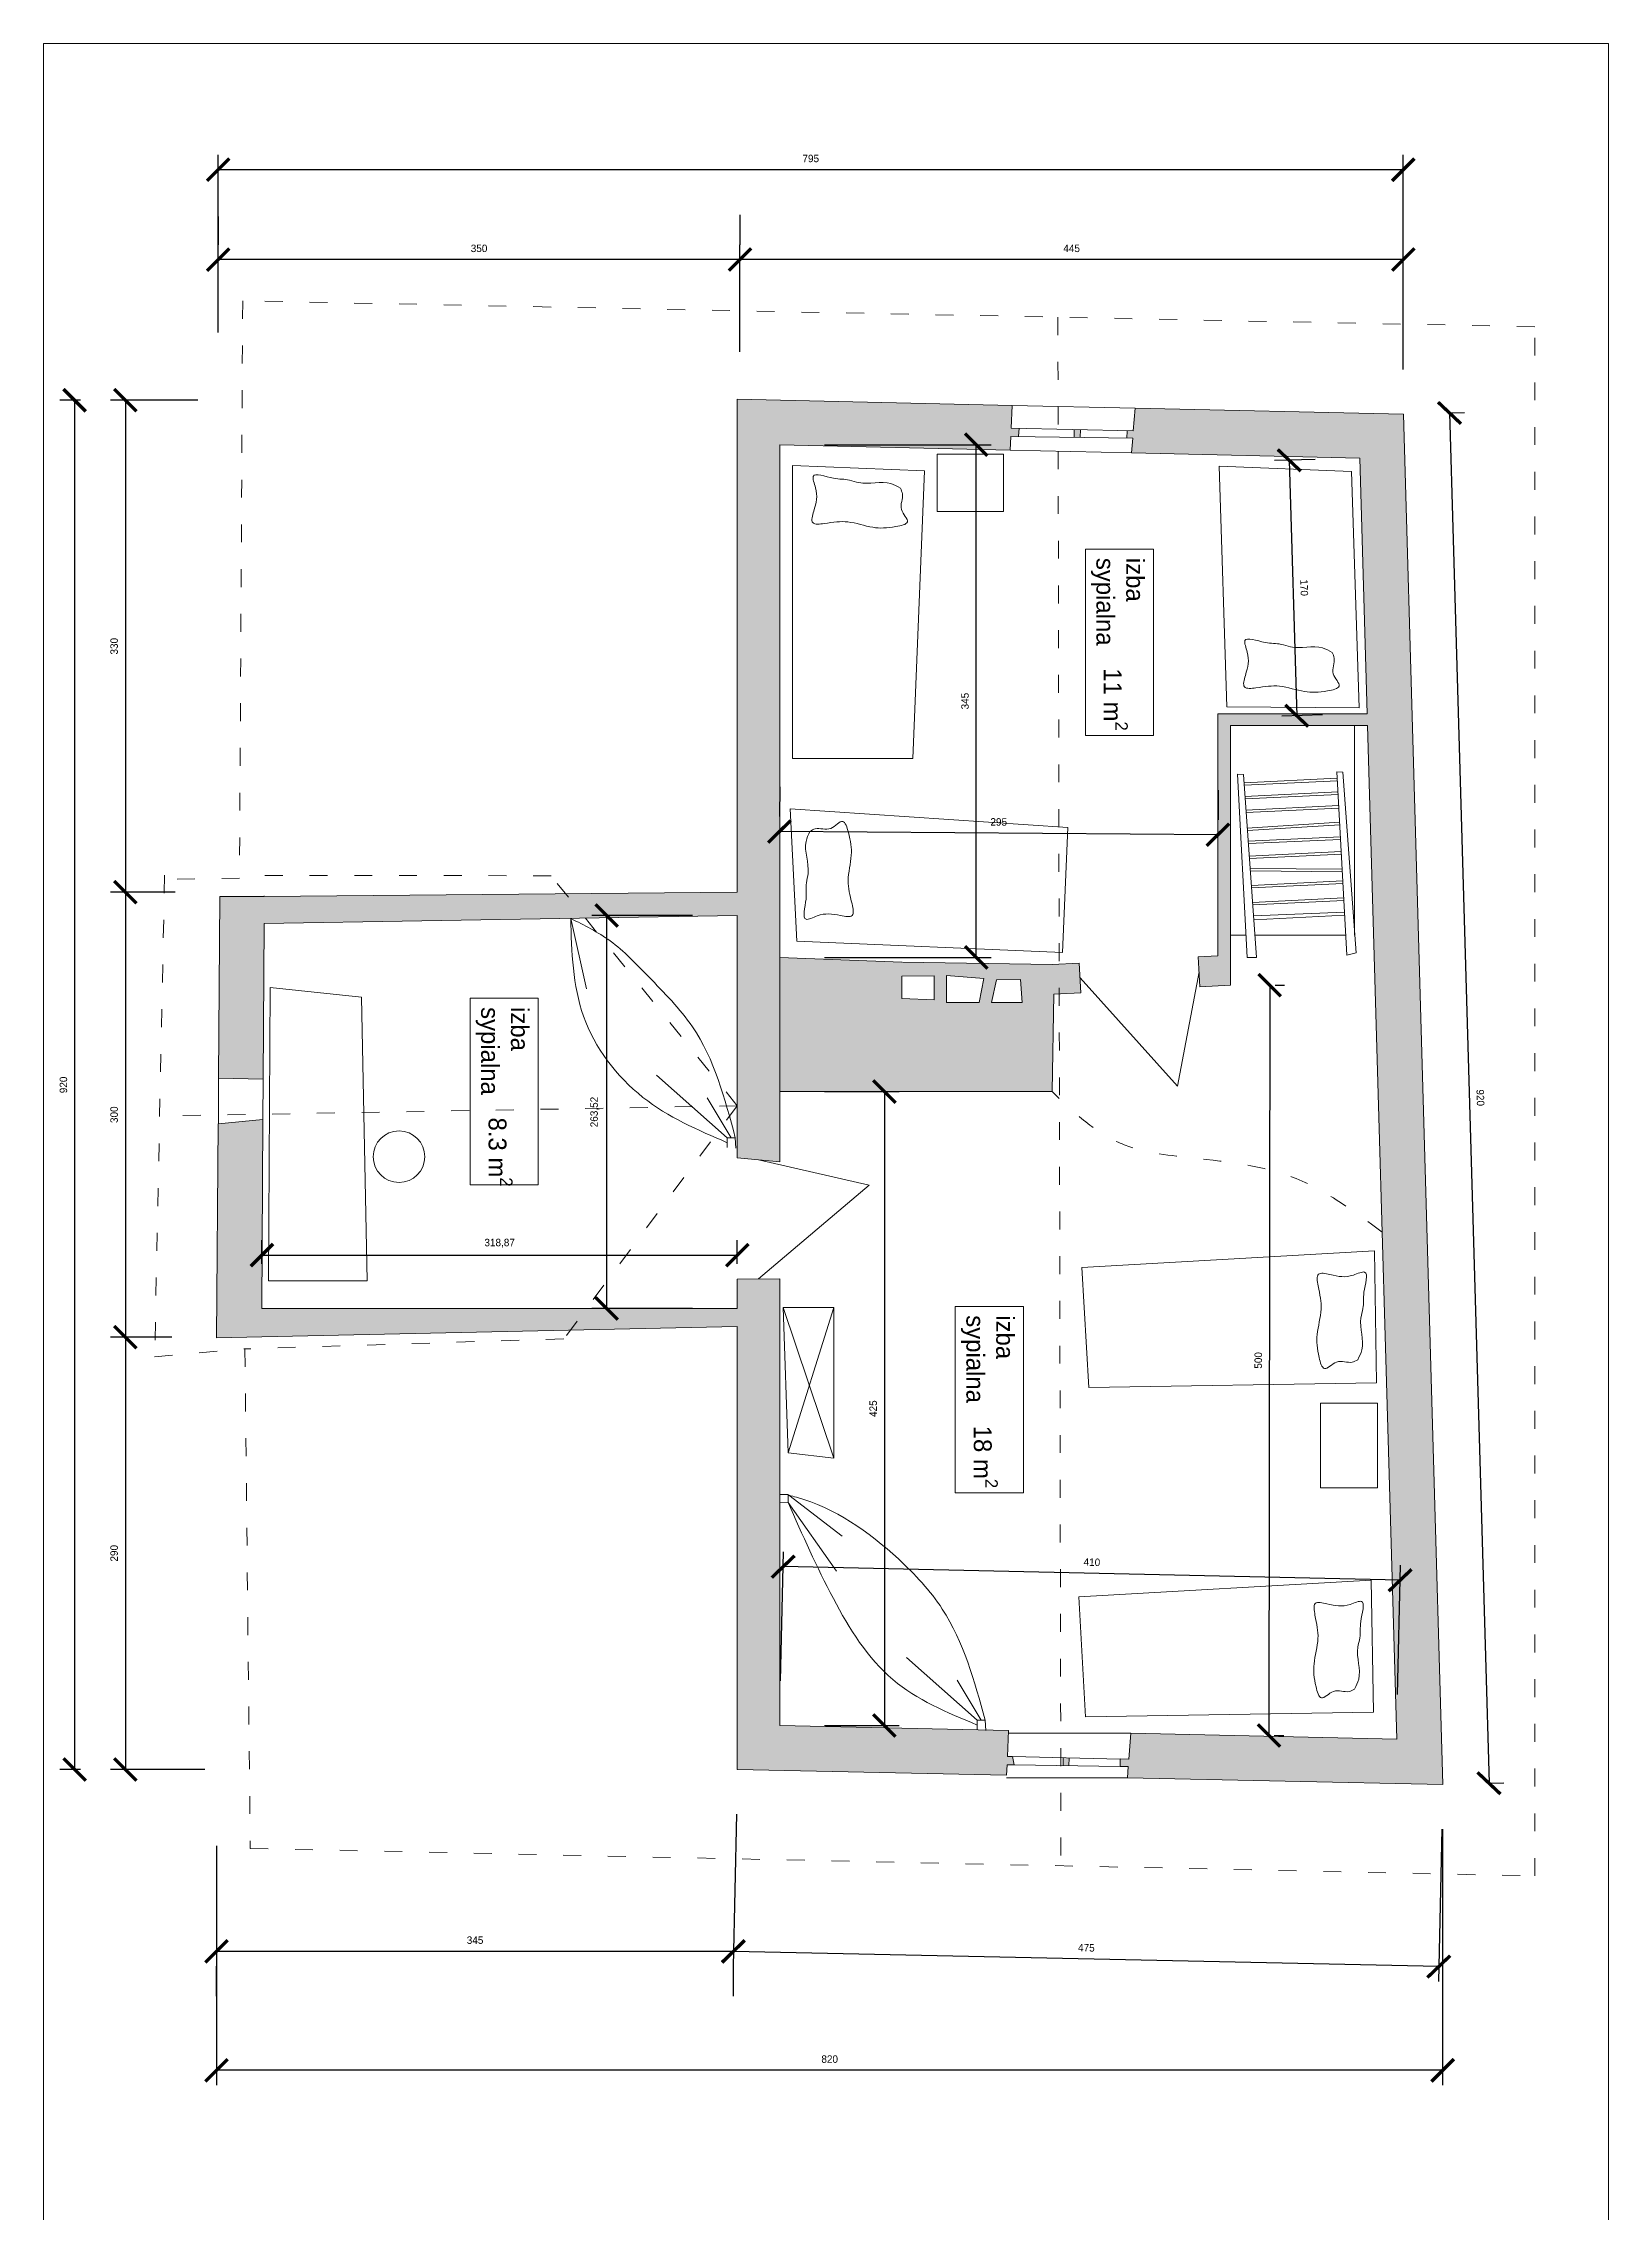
# Model space of a CAD drawing. Header units: centimetres. Extents: x 2280 to 32242, y -4577 to 2534.
# Drawn here: x 21939 to 22989, y -564 to 891 of the extents above; entities that cross this region are included whole.
import ezdxf

# ---------------------------------------------------------------- set-up
doc = ezdxf.new("R2010")
doc.units = ezdxf.units.CM
doc.linetypes.add('ACAD_ISO03W100', pattern=[30, 12, -18])
doc.layers.get('0').update_dxf_attribs({"lineweight": 15})
for name, color, linetype, lineweight in [('dim', 40, 'Continuous', 0), ('drzwi', 82, 'Continuous', 15), ('obiekty', 22, 'Continuous', 5), ('przerywana', 7, 'ACAD_ISO03W100', 0)]:
    doc.layers.add(name, color=color, linetype=linetype, lineweight=lineweight)
doc.styles.get("Standard").update_dxf_attribs({"font": 'cdm.shx'})
doc.dimstyles.new('mojje', dxfattribs={"dimtxt": 5, "dimasz": 15, "dimexe": 10, "dimexo": 30, "dimgap": 5, "dimtad": 1, "dimtxsty": 'Standard', "dimblk": 'ARCHTICK', "dimcen": 0, "dimadec": 0, "dimazin": 0, "dimtfac": 1, "dimtmove": 0, "dimatfit": 3, "dimldrblk": 'NONE', "dimfxl": 1, "dimarcsym": 2})

# ---------------------------------------------------------------- blocks, each defined once
blk = doc.blocks.new('_ArchTick')
at = {"color": 0, "linetype": 'ByBlock', "const_width": 0.15}
blk.add_lwpolyline([(-0.5, -0.5), (0.5, 0.5)], dxfattribs=at)
blk = doc.blocks.new('*D45')
at = {"layer": 'Defpoints', "color": 0, "transparency": 16777216}
for p in [(22056.1, 806.7), (22056.1, 667.5), (22851.1, 642.6)]:
    blk.add_point(p, dxfattribs=at)
at = {"layer": 'dim', "color": 0, "lineweight": -2, "transparency": 16777216}
for p, q in [((22056.1, 697.5), (22056.1, 816.7)), ((22851.1, 672.6), (22851.1, 816.7)), ((22851.1, 806.7), (22056.1, 806.7))]:
    blk.add_line(p, q, dxfattribs=at)
at = {"layer": 'dim', "color": 0, "lineweight": -2, "transparency": 16777216, "xscale": 15, "yscale": 15, "zscale": 15, "rotation": 180}
blk.add_blockref('_ArchTick', (22056.1, 806.7), dxfattribs=at)
at = {"layer": 'dim', "color": 0, "lineweight": -2, "transparency": 16777216, "xscale": 15, "yscale": 15, "zscale": 15}
blk.add_blockref('_ArchTick', (22851.1, 806.7), dxfattribs=at)
at = {"layer": 'dim', "color": 0, "transparency": 16777216, "insert": (22453.6, 814.2), "char_height": 5, "attachment_point": 5}
blk.add_mtext('795', dxfattribs=at)
blk = doc.blocks.new('_None')
blk = doc.blocks.new('*D46')
at = {"layer": 'Defpoints', "color": 0, "transparency": 16777216}
for p in [(22406.1, 746.4), (22406.1, 746.4), (22851.1, 642.6)]:
    blk.add_point(p, dxfattribs=at)
at = {"layer": 'dim', "color": 0, "lineweight": -2, "transparency": 16777216}
for p, q in [((22406.1, 776.4), (22406.1, 756.4)), ((22851.1, 746.4), (22406.1, 746.4)), ((22851.1, 672.6), (22851.1, 756.4))]:
    blk.add_line(p, q, dxfattribs=at)
at = {"layer": 'dim', "color": 0, "lineweight": -2, "transparency": 16777216, "xscale": 15, "yscale": 15, "zscale": 15, "rotation": 180}
blk.add_blockref('_ArchTick', (22406.1, 746.4), dxfattribs=at)
at = {"layer": 'dim', "color": 0, "lineweight": -2, "transparency": 16777216, "xscale": 15, "yscale": 15, "zscale": 15}
blk.add_blockref('_ArchTick', (22851.1, 746.4), dxfattribs=at)
at = {"layer": 'dim', "color": 0, "transparency": 16777216, "insert": (22628.6, 753.9), "char_height": 5, "attachment_point": 5}
blk.add_mtext('445', dxfattribs=at)
blk = doc.blocks.new('*D43')
at = {"layer": 'Defpoints', "color": 0, "transparency": 16777216}
for p in [(22056.1, 746.4), (22056.1, 745.4), (22406.1, 654.6)]:
    blk.add_point(p, dxfattribs=at)
at = {"layer": 'dim', "color": 0, "lineweight": -2, "transparency": 16777216}
for p, q in [((22056.1, 775.4), (22056.1, 756.4)), ((22406.1, 746.4), (22056.1, 746.4)), ((22406.1, 684.6), (22406.1, 756.4))]:
    blk.add_line(p, q, dxfattribs=at)
at = {"layer": 'dim', "color": 0, "lineweight": -2, "transparency": 16777216, "xscale": 15, "yscale": 15, "zscale": 15, "rotation": 180}
blk.add_blockref('_ArchTick', (22056.1, 746.4), dxfattribs=at)
at = {"layer": 'dim', "color": 0, "lineweight": -2, "transparency": 16777216, "xscale": 15, "yscale": 15, "zscale": 15}
blk.add_blockref('_ArchTick', (22406.1, 746.4), dxfattribs=at)
at = {"layer": 'dim', "color": 0, "transparency": 16777216, "insert": (22231.1, 753.9), "char_height": 5, "attachment_point": 5}
blk.add_mtext('350', dxfattribs=at)
blk = doc.blocks.new('*D47')
at = {"layer": 'Defpoints', "color": 0, "transparency": 16777216}
for p in [(22055, -287.7), (22877.5, -276.7), (22055, -468.4)]:
    blk.add_point(p, dxfattribs=at)
at = {"layer": 'dim', "color": 0, "lineweight": -2, "transparency": 16777216}
for p, q in [((22055, -317.7), (22055, -478.4)), ((22877.5, -306.7), (22877.5, -478.4)), ((22877.5, -468.4), (22055, -468.4))]:
    blk.add_line(p, q, dxfattribs=at)
at = {"layer": 'dim', "color": 0, "lineweight": -2, "transparency": 16777216, "xscale": 15, "yscale": 15, "zscale": 15, "rotation": 180}
blk.add_blockref('_ArchTick', (22055, -468.4), dxfattribs=at)
at = {"layer": 'dim', "color": 0, "lineweight": -2, "transparency": 16777216, "xscale": 15, "yscale": 15, "zscale": 15}
blk.add_blockref('_ArchTick', (22877.5, -468.4), dxfattribs=at)
at = {"layer": 'dim', "color": 0, "transparency": 16777216, "insert": (22466.3, -460.9), "char_height": 5, "attachment_point": 5}
blk.add_mtext('820', dxfattribs=at)
blk = doc.blocks.new('*D48')
at = {"layer": 'Defpoints', "color": 0, "transparency": 16777216}
for p in [(22404.3, -266.5), (22877.5, -276.7), (22401.7, -388.6)]:
    blk.add_point(p, dxfattribs=at)
at = {"layer": 'dim', "color": 0, "lineweight": -2, "transparency": 16777216}
for p, q in [((22403.7, -296.5), (22401.5, -398.6)), ((22876.9, -306.6), (22874.7, -408.8)), ((22874.9, -398.8), (22401.7, -388.6))]:
    blk.add_line(p, q, dxfattribs=at)
at = {"layer": 'dim', "color": 0, "lineweight": -2, "transparency": 16777216, "xscale": 15, "yscale": 15, "zscale": 15}
for p, rotation in [((22401.7, -388.6), 178.7715853147766), ((22874.9, -398.8), 358.7715853147767)]:
    blk.add_blockref('_ArchTick', p, dxfattribs=dict(at, rotation=rotation))
at = {"layer": 'dim', "color": 0, "transparency": 16777216, "insert": (22638.5, -386.2), "char_height": 5, "attachment_point": 5, "rotation": 358.7716}
blk.add_mtext('475', dxfattribs=at)
blk = doc.blocks.new('*D49')
at = {"layer": 'Defpoints', "color": 0, "transparency": 16777216}
for p in [(22851.1, 642.6), (22908.6, -275.8), (22877.5, -276.7)]:
    blk.add_point(p, dxfattribs=at)
at = {"layer": 'dim', "color": 0, "lineweight": -2, "transparency": 16777216}
for p, q in [((22881.1, 643.5), (22892.1, 643.8)), ((22882.1, 643.5), (22908.6, -275.8)), ((22907.5, -275.8), (22918.6, -275.5))]:
    blk.add_line(p, q, dxfattribs=at)
at = {"layer": 'dim', "color": 0, "lineweight": -2, "transparency": 16777216, "xscale": 15, "yscale": 15, "zscale": 15}
for p, rotation in [((22882.1, 643.5), 91.64641801373052), ((22908.6, -275.8), 271.6464180137305)]:
    blk.add_blockref('_ArchTick', p, dxfattribs=dict(at, rotation=rotation))
at = {"layer": 'dim', "color": 0, "transparency": 16777216, "insert": (22902.8, 184.1), "char_height": 5, "attachment_point": 5, "rotation": 271.6464}
blk.add_mtext('920', dxfattribs=at)
blk = doc.blocks.new('*D40')
at = {"layer": 'Defpoints', "color": 0, "transparency": 16777216}
for p in [(22072.5, 652), (21993.8, 322), (22057.2, 322)]:
    blk.add_point(p, dxfattribs=at)
at = {"layer": 'dim', "color": 0, "lineweight": -2, "transparency": 16777216}
for p, q in [((22042.5, 652), (21983.8, 652)), ((21993.8, 652), (21993.8, 322)), ((22027.2, 322), (21983.8, 322))]:
    blk.add_line(p, q, dxfattribs=at)
at = {"layer": 'dim', "color": 0, "lineweight": -2, "transparency": 16777216, "xscale": 15, "yscale": 15, "zscale": 15}
for p, rotation in [((21993.8, 652), 90), ((21993.8, 322), 270)]:
    blk.add_blockref('_ArchTick', p, dxfattribs=dict(at, rotation=rotation))
at = {"layer": 'dim', "color": 0, "transparency": 16777216, "insert": (21986.3, 487), "char_height": 5, "attachment_point": 5, "rotation": 90}
blk.add_mtext('330', dxfattribs=at)
blk = doc.blocks.new('*D41')
at = {"layer": 'Defpoints', "color": 0, "transparency": 16777216}
for p in [(22055, 23.5), (21993.8, -266.5), (22077.1, -266.5)]:
    blk.add_point(p, dxfattribs=at)
at = {"layer": 'dim', "color": 0, "lineweight": -2, "transparency": 16777216}
for p, q in [((22025, 23.5), (21983.8, 23.5)), ((21993.8, 23.5), (21993.8, -266.5)), ((22047.1, -266.5), (21983.8, -266.5))]:
    blk.add_line(p, q, dxfattribs=at)
at = {"layer": 'dim', "color": 0, "lineweight": -2, "transparency": 16777216, "xscale": 15, "yscale": 15, "zscale": 15}
for p, rotation in [((21993.8, 23.5), 90), ((21993.8, -266.5), 270)]:
    blk.add_blockref('_ArchTick', p, dxfattribs=dict(at, rotation=rotation))
at = {"layer": 'dim', "color": 0, "transparency": 16777216, "insert": (21986.3, -121.5), "char_height": 5, "attachment_point": 5, "rotation": 90}
blk.add_mtext('290', dxfattribs=at)
blk = doc.blocks.new('*D42')
at = {"layer": 'Defpoints', "color": 0, "transparency": 16777216}
for p in [(21993.8, 322), (21993.8, 23.5), (21993.8, 23.5)]:
    blk.add_point(p, dxfattribs=at)
at = {"layer": 'dim', "color": 0, "lineweight": -2, "transparency": 16777216}
for p, q in [((21993.8, 322), (21993.8, 23.5)), ((22023.8, 322), (22003.8, 322)), ((22023.8, 23.5), (22003.8, 23.5))]:
    blk.add_line(p, q, dxfattribs=at)
at = {"layer": 'dim', "color": 0, "lineweight": -2, "transparency": 16777216, "xscale": 15, "yscale": 15, "zscale": 15}
for p, rotation in [((21993.8, 322), 90), ((21993.8, 23.5), 270)]:
    blk.add_blockref('_ArchTick', p, dxfattribs=dict(at, rotation=rotation))
at = {"layer": 'dim', "color": 0, "transparency": 16777216, "insert": (21986.3, 172.7), "char_height": 5, "attachment_point": 5, "rotation": 90}
blk.add_mtext('300', dxfattribs=at)
blk = doc.blocks.new('*D39')
at = {"layer": 'Defpoints', "color": 0, "transparency": 16777216}
for p in [(22055, -388.6), (22055, -388.6), (22401.7, -388.6)]:
    blk.add_point(p, dxfattribs=at)
at = {"layer": 'dim', "color": 0, "lineweight": -2, "transparency": 16777216}
for p, q in [((22401.7, -388.6), (22055, -388.6)), ((22055, -418.6), (22055, -398.6)), ((22401.7, -418.6), (22401.7, -398.6))]:
    blk.add_line(p, q, dxfattribs=at)
at = {"layer": 'dim', "color": 0, "lineweight": -2, "transparency": 16777216, "xscale": 15, "yscale": 15, "zscale": 15, "rotation": 180}
blk.add_blockref('_ArchTick', (22055, -388.6), dxfattribs=at)
at = {"layer": 'dim', "color": 0, "lineweight": -2, "transparency": 16777216, "xscale": 15, "yscale": 15, "zscale": 15}
blk.add_blockref('_ArchTick', (22401.7, -388.6), dxfattribs=at)
at = {"layer": 'dim', "color": 0, "transparency": 16777216, "insert": (22228.4, -381.1), "char_height": 5, "attachment_point": 5}
blk.add_mtext('345', dxfattribs=at)
blk = doc.blocks.new('*D44')
at = {"layer": 'Defpoints', "color": 0, "transparency": 16777216}
for p in [(21993.8, 652), (21959.8, -266.5), (21993.8, -266.5)]:
    blk.add_point(p, dxfattribs=at)
at = {"layer": 'dim', "color": 0, "lineweight": -2, "transparency": 16777216}
for p, q in [((21963.8, 652), (21949.8, 652)), ((21959.8, 652), (21959.8, -266.5)), ((21963.8, -266.5), (21949.8, -266.5))]:
    blk.add_line(p, q, dxfattribs=at)
at = {"layer": 'dim', "color": 0, "lineweight": -2, "transparency": 16777216, "xscale": 15, "yscale": 15, "zscale": 15}
for p, rotation in [((21959.8, 652), 90), ((21959.8, -266.5), 270)]:
    blk.add_blockref('_ArchTick', p, dxfattribs=dict(at, rotation=rotation))
at = {"layer": 'dim', "color": 0, "transparency": 16777216, "insert": (21952.3, 192.7), "char_height": 5, "attachment_point": 5, "rotation": 90}
blk.add_mtext('920', dxfattribs=at)
blk = doc.blocks.new('*D50')
at = {"layer": 'Defpoints', "color": 0, "transparency": 16777216}
for p in [(22432.8, 622.2), (22564.6, 622.2), (22432.8, 278.2)]:
    blk.add_point(p, dxfattribs=at)
at = {"layer": 'dim', "color": 0, "lineweight": -2, "transparency": 16777216}
for p, q in [((22462.8, 622.2), (22574.6, 622.2)), ((22564.6, 278.2), (22564.6, 622.2)), ((22462.8, 278.2), (22574.6, 278.2))]:
    blk.add_line(p, q, dxfattribs=at)
at = {"layer": 'dim', "color": 0, "lineweight": -2, "transparency": 16777216, "xscale": 15, "yscale": 15, "zscale": 15}
for p, rotation in [((22564.6, 622.2), 90), ((22564.6, 278.2), 270)]:
    blk.add_blockref('_ArchTick', p, dxfattribs=dict(at, rotation=rotation))
at = {"layer": 'dim', "color": 0, "transparency": 16777216, "insert": (22557.1, 450.2), "char_height": 5, "attachment_point": 5, "rotation": 90}
blk.add_mtext('345', dxfattribs=at)
blk = doc.blocks.new('*D51')
at = {"layer": 'Defpoints', "color": 0, "transparency": 16777216}
for p in [(22316.7, 306.3), (22404.3, 306.3), (22404.3, 42.7)]:
    blk.add_point(p, dxfattribs=at)
at = {"layer": 'dim', "color": 0, "lineweight": -2, "transparency": 16777216}
for p, q in [((22374.3, 306.3), (22306.7, 306.3)), ((22316.7, 42.7), (22316.7, 306.3)), ((22374.3, 42.7), (22306.7, 42.7))]:
    blk.add_line(p, q, dxfattribs=at)
at = {"layer": 'dim', "color": 0, "lineweight": -2, "transparency": 16777216, "xscale": 15, "yscale": 15, "zscale": 15}
for p, rotation in [((22316.7, 306.3), 90), ((22316.7, 42.7), 270)]:
    blk.add_blockref('_ArchTick', p, dxfattribs=dict(at, rotation=rotation))
at = {"layer": 'dim', "color": 0, "transparency": 16777216, "insert": (22308.7, 174.5), "char_height": 5, "attachment_point": 5, "rotation": 90}
blk.add_mtext('263,52', dxfattribs=at)
blk = doc.blocks.new('*D52')
at = {"layer": 'Defpoints', "color": 0, "transparency": 16777216}
for p in [(22404.3, 78.5), (22085.4, 42.7), (22404.3, 42.7)]:
    blk.add_point(p, dxfattribs=at)
at = {"layer": 'dim', "color": 0, "lineweight": -2, "transparency": 16777216}
for p, q in [((22085.4, 72.7), (22085.4, 88.5)), ((22404.3, 72.7), (22404.3, 88.5)), ((22085.4, 78.5), (22404.3, 78.5))]:
    blk.add_line(p, q, dxfattribs=at)
at = {"layer": 'dim', "color": 0, "lineweight": -2, "transparency": 16777216, "xscale": 15, "yscale": 15, "zscale": 15, "rotation": 180}
blk.add_blockref('_ArchTick', (22085.4, 78.5), dxfattribs=at)
at = {"layer": 'dim', "color": 0, "lineweight": -2, "transparency": 16777216, "xscale": 15, "yscale": 15, "zscale": 15}
blk.add_blockref('_ArchTick', (22404.3, 78.5), dxfattribs=at)
at = {"layer": 'dim', "color": 0, "transparency": 16777216, "insert": (22244.9, 86.5), "char_height": 5, "attachment_point": 5}
blk.add_mtext('318,87', dxfattribs=at)
blk = doc.blocks.new('*D53')
at = {"layer": 'Defpoints', "color": 0, "transparency": 16777216}
for p in [(22432.8, 188.2), (22432.8, -237.1), (22503, -237.1)]:
    blk.add_point(p, dxfattribs=at)
at = {"layer": 'dim', "color": 0, "lineweight": -2, "transparency": 16777216}
for p, q in [((22462.8, 188.2), (22513, 188.2)), ((22503, 188.2), (22503, -237.1)), ((22462.8, -237.1), (22513, -237.1))]:
    blk.add_line(p, q, dxfattribs=at)
at = {"layer": 'dim', "color": 0, "lineweight": -2, "transparency": 16777216, "xscale": 15, "yscale": 15, "zscale": 15}
for p, rotation in [((22503, 188.2), 90), ((22503, -237.1), 270)]:
    blk.add_blockref('_ArchTick', p, dxfattribs=dict(at, rotation=rotation))
at = {"layer": 'dim', "color": 0, "transparency": 16777216, "insert": (22495.5, -24.5), "char_height": 5, "attachment_point": 5, "rotation": 90}
blk.add_mtext('425', dxfattribs=at)
blk = doc.blocks.new('*D54')
at = {"layer": 'Defpoints', "color": 0, "transparency": 16777216}
for p in [(22435.1, -130.5), (22432.8, -237.1), (22846.7, -246.2)]:
    blk.add_point(p, dxfattribs=at)
at = {"layer": 'dim', "color": 0, "lineweight": -2, "transparency": 16777216}
for p, q in [((22433.4, -207.1), (22435.3, -120.5)), ((22849, -139.6), (22435.1, -130.5)), ((22847.3, -216.2), (22849.2, -129.6))]:
    blk.add_line(p, q, dxfattribs=at)
at = {"layer": 'dim', "color": 0, "lineweight": -2, "transparency": 16777216, "xscale": 15, "yscale": 15, "zscale": 15}
for p, rotation in [((22435.1, -130.5), 178.7400585397025), ((22849, -139.6), 358.7400585397025)]:
    blk.add_blockref('_ArchTick', p, dxfattribs=dict(at, rotation=rotation))
at = {"layer": 'dim', "color": 0, "transparency": 16777216, "insert": (22642.2, -127.5), "char_height": 5, "attachment_point": 5, "rotation": 358.7401}
blk.add_mtext('410', dxfattribs=at)
blk = doc.blocks.new('*D55')
at = {"layer": 'Defpoints', "color": 0, "transparency": 16777216}
for p in [(22735.1, 259.6), (22734.5, -243.7), (22761, -243.7)]:
    blk.add_point(p, dxfattribs=at)
at = {"layer": 'dim', "color": 0, "lineweight": -2, "transparency": 16777216}
for p, q in [((22761.5, 259.6), (22761, -243.7)), ((22765.1, 259.6), (22771.5, 259.6)), ((22764.5, -243.7), (22771, -243.8))]:
    blk.add_line(p, q, dxfattribs=at)
at = {"layer": 'dim', "color": 0, "lineweight": -2, "transparency": 16777216, "xscale": 15, "yscale": 15, "zscale": 15}
for p, rotation in [((22761.5, 259.6), 89.93714076002865), ((22761, -243.7), 269.9371407600287)]:
    blk.add_blockref('_ArchTick', p, dxfattribs=dict(at, rotation=rotation))
at = {"layer": 'dim', "color": 0, "transparency": 16777216, "insert": (22753.8, 7.9), "char_height": 5, "attachment_point": 5, "rotation": 89.9371}
blk.add_mtext('500', dxfattribs=at)
blk = doc.blocks.new('*D56')
at = {"layer": 'Defpoints', "color": 0, "transparency": 16777216}
for p in [(22822, 613.1), (22779.6, 440.4), (22826.9, 441.7)]:
    blk.add_point(p, dxfattribs=at)
at = {"layer": 'dim', "color": 0, "lineweight": -2, "transparency": 16777216}
for p, q in [((22792, 612.2), (22764.7, 611.5)), ((22774.6, 611.7), (22779.6, 440.4)), ((22796.9, 440.9), (22769.6, 440.1))]:
    blk.add_line(p, q, dxfattribs=at)
at = {"layer": 'dim', "color": 0, "lineweight": -2, "transparency": 16777216, "xscale": 15, "yscale": 15, "zscale": 15}
for p, rotation in [((22774.6, 611.7), 91.64641801373091), ((22779.6, 440.4), 271.6464180137309)]:
    blk.add_blockref('_ArchTick', p, dxfattribs=dict(at, rotation=rotation))
at = {"layer": 'dim', "color": 0, "transparency": 16777216, "insert": (22784.6, 526.3), "char_height": 5, "attachment_point": 5, "rotation": 271.6464}
blk.add_mtext('170', dxfattribs=at)
blk = doc.blocks.new('*D57')
at = {"layer": 'Defpoints', "color": 0, "transparency": 16777216}
for p in [(22432.6, 362.7), (22432.6, 362.7), (22726.7, 360.5)]:
    blk.add_point(p, dxfattribs=at)
at = {"layer": 'dim', "color": 0, "lineweight": -2, "transparency": 16777216}
for p, q in [((22432.8, 392.7), (22432.6, 372.7)), ((22726.9, 390.5), (22726.8, 370.5)), ((22726.7, 360.5), (22432.6, 362.7))]:
    blk.add_line(p, q, dxfattribs=at)
at = {"layer": 'dim', "color": 0, "lineweight": -2, "transparency": 16777216, "xscale": 15, "yscale": 15, "zscale": 15}
for p, rotation in [((22432.6, 362.7), 179.5702217461034), ((22726.7, 360.5), 359.5702217461034)]:
    blk.add_blockref('_ArchTick', p, dxfattribs=dict(at, rotation=rotation))
at = {"layer": 'dim', "color": 0, "transparency": 16777216, "insert": (22579.7, 369.1), "char_height": 5, "attachment_point": 5, "rotation": 359.5702}
blk.add_mtext('295', dxfattribs=at)

msp = doc.modelspace()

# ---------------------------------------------------------------- hatches: boundary and pattern name
h = msp.add_hatch(color=256)
h.dxf.hatch_style = 1
h.paths.add_polyline_path([(22584.95, -270.381), (22585.255, -263.349), (22590.049, -263.425), (22588.963, -257.912), (22585.495, -257.836), (22586.25, -240.453), (22432.779, -237.077), (22432.779, 62.711), (22404.321, 62.366), (22404.321, 42.744), (22085.449, 42.744), (22086.013, 169.397), (22056.072, 166.604), (22055.005, 23.093), (22085.364, 23.778), (22404.321, 30.524), (22404.321, -266.508)])
h.paths.add_polyline_path([(22086.215, 196.569), (22086.827, 300.921), (22404.321, 306.264), (22404.321, 143.771), (22432.779, 141.182), (22432.779, 622.165), (22587.38, 618.568), (22587.781, 627.777), (22593.001, 627.695), (22593.441, 633.202), (22588.021, 633.32), (22588.685, 648.596), (22404.321, 652.774), (22404.321, 321.983), (22086.935, 319.191), (22057.207, 319.191), (22056.3, 197.192)])
h.paths.add_polyline_path([(22846.661, -246.18), (22668.33, -242.258), (22666.98, -259.619), (22661.271, -259.494), (22661.201, -264.552), (22666.59, -264.638), (22666.009, -272.119), (22877.549, -276.655), (22851.125, 642.649), (22671.144, 646.727), (22669.962, 631.528), (22665.79, 631.619), (22665.72, 626.543), (22669.57, 626.482), (22668.807, 616.673), (22821.962, 613.11), (22826.888, 441.732), (22726.682, 441.719), (22726.682, 279.198), (22713.581, 278.531), (22714.646, 258.559), (22735.08, 259.6), (22735.08, 433.802), (22827.116, 433.814)])
h.paths.add_polyline_path([(22634.34, 627.04), (22634.501, 632.303), (22630.394, 632.393), (22630.394, 627.102)])
h.paths.add_polyline_path([(22615.546, 188.177), (22616.564, 253.559), (22634.81, 254.489), (22633.746, 274.461), (22615.546, 273.534), (22515.049, 275.141), (22432.779, 278.19), (22432.779, 188.177)])
h.paths.add_polyline_path([(22514.594, 250.656), (22514.594, 265.569), (22536.49, 265.874), (22536.49, 249.743)], flags=16)
h.paths.add_polyline_path([(22544.702, 247.917), (22544.702, 266.178), (22569.639, 264.047), (22566.598, 247.917)], flags=16)
h.paths.add_polyline_path([(22574.809, 247.917), (22578.154, 263.134), (22594.272, 263.439), (22595.489, 247.917)], flags=16)
h.paths.add_polyline_path([(22626.829, -263.968), (22626.988, -258.81), (22622.883, -258.713), (22622.883, -263.902)])

# ---------------------------------------------------------------- linework, layer by layer
for p, q in [((22404.321, 652.774), (22404.321, 321.983)), ((22588.685, 648.596), (22588.021, 633.32)), ((22671.144, 646.727), (22669.962, 631.528)), ((22587.781, 627.777), (22587.38, 618.568)), ((22669.57, 626.482), (22668.807, 616.673)), ((22432.779, 622.165), (22432.779, 141.182)), ((22826.888, 441.732), (22726.682, 441.719)), ((22726.682, 441.719), (22726.682, 279.198)), ((22827.116, 433.814), (22735.08, 433.802)), ((22735.08, 433.802), (22735.08, 259.6)), ((22743.844, 400.846), (22739.815, 401.123)), ((22739.815, 401.123), (22746.43, 278.247)), ((22752.641, 278.247), (22743.844, 400.846)), ((22806.81, 398.521), (22744.235, 395.405)), ((22744.346, 393.859), (22806.906, 396.734)), ((22810.614, 402.422), (22806.585, 402.699)), ((22806.585, 402.699), (22813.201, 279.823)), ((22819.411, 281.374), (22810.614, 402.422)), ((22807.308, 389.27), (22744.898, 386.163)), ((22745.009, 384.613), (22807.404, 387.48)), ((22807.799, 380.151), (22745.552, 377.052)), ((22745.663, 375.503), (22807.895, 378.363)), ((22808.396, 369.061), (22746.423, 364.904)), ((22746.534, 363.354), (22808.492, 367.271)), ((22808.927, 359.202), (22747.053, 356.121)), ((22747.165, 354.566), (22809.023, 357.408)), ((22809.462, 349.256), (22747.766, 346.184)), ((22747.878, 344.632), (22809.559, 347.466)), ((22810.104, 337.335), (22748.369, 337.784)), ((22748.481, 336.225), (22810.201, 335.539)), ((22086.935, 319.191), (22404.321, 321.983)), ((22810.526, 329.506), (22749.182, 326.452)), ((22749.294, 324.894), (22810.622, 327.712)), ((22056.3, 197.192), (22057.207, 319.191)), ((22057.207, 319.191), (22086.935, 319.191)), ((22404.321, 306.264), (22086.827, 300.921)), ((22086.935, 319.191), (22086.936, 319.451)), ((22404.321, 306.264), (22404.321, 143.771)), ((22811.137, 318.15), (22749.996, 315.106)), ((22750.108, 313.55), (22811.234, 316.359)), ((22811.653, 308.567), (22750.645, 306.058)), ((22750.839, 303.356), (22811.762, 306.536)), ((22086.215, 196.569), (22086.827, 300.921)), ((22735.08, 279.626), (22735.08, 293.244)), ((22432.779, 278.19), (22514.594, 275.157)), ((22726.682, 279.198), (22713.581, 278.531)), ((22713.581, 278.531), (22714.646, 258.559)), ((22746.43, 278.247), (22752.641, 278.247)), ((22813.201, 279.823), (22819.411, 281.374)), ((22514.594, 265.569), (22536.49, 265.874)), ((22514.594, 250.656), (22514.594, 265.569)), ((22515.049, 275.141), (22615.546, 273.534)), ((22536.49, 265.874), (22536.49, 249.743)), ((22569.639, 264.047), (22544.702, 266.178)), ((22544.702, 266.178), (22544.702, 247.917)), ((22566.598, 247.917), (22569.639, 264.047)), ((22578.154, 263.134), (22574.809, 247.917)), ((22594.272, 263.439), (22578.154, 263.134)), ((22595.489, 247.917), (22594.272, 263.439)), ((22633.746, 274.461), (22615.546, 273.534)), ((22633.746, 274.461), (22634.81, 254.489)), ((22536.49, 249.743), (22514.594, 250.656)), ((22544.702, 247.917), (22566.598, 247.917)), ((22574.809, 247.917), (22595.489, 247.917)), ((22616.564, 253.559), (22615.546, 188.177)), ((22634.81, 254.489), (22616.564, 253.559)), ((22735.08, 259.6), (22714.646, 258.559)), ((22086.215, 196.569), (22056.3, 197.192)), ((22615.546, 188.177), (22432.779, 188.177)), ((22055.005, 23.093), (22056.072, 166.604)), ((22086.013, 169.397), (22056.072, 166.604)), ((22085.449, 42.744), (22086.013, 169.397)), ((22432.779, 141.182), (22404.321, 143.771)), ((22432.779, 62.711), (22404.321, 62.366)), ((22404.321, 62.366), (22404.321, 42.744)), ((22432.779, 62.711), (22432.779, -237.077)), ((22085.364, 23.778), (22404.321, 30.524)), ((22404.321, 42.744), (22085.449, 42.744)), ((22404.321, 30.524), (22404.321, -266.508)), ((22055.005, 23.093), (22085.364, 23.778)), ((22586.25, -240.453), (22585.495, -257.836)), ((22668.33, -242.258), (22666.98, -259.619)), ((22588.963, -257.912), (22585.495, -257.836)), ((22590.049, -263.425), (22588.963, -257.912)), ((22661.271, -259.494), (22661.201, -264.552)), ((22666.98, -259.619), (22661.271, -259.494)), ((22585.255, -263.349), (22584.95, -270.381)), ((22585.255, -263.349), (22590.049, -263.425)), ((22666.59, -264.638), (22661.201, -264.552)), ((22666.59, -264.638), (22666.009, -272.119))]:
    msp.add_line(p, q)
for points in [[(22588.685, 648.596), (22404.321, 652.774)], [(22666.009, -272.119), (22877.549, -276.655), (22851.125, 642.649), (22671.144, 646.727)], [(22587.38, 618.568), (22432.779, 622.165)], [(22826.888, 441.732), (22821.962, 613.11), (22668.807, 616.673)], [(22668.33, -242.258), (22846.661, -246.18), (22827.116, 433.814)], [(22432.779, -237.077), (22586.25, -240.453)], [(22404.321, -266.508), (22584.95, -270.381)]]:
    msp.add_lwpolyline(points)
at = {"layer": 'dim'}
for p, q in [((22669.57, 626.482), (22587.781, 627.777)), ((22669.962, 631.528), (22588.021, 633.32)), ((22593.441, 633.202), (22593.001, 627.695)), ((22630.394, 632.393), (22630.394, 627.102)), ((22634.501, 632.303), (22634.34, 627.04)), ((22665.79, 631.619), (22665.72, 626.543)), ((22661.269, -259.619), (22588.963, -257.912)), ((22588.963, -257.912), (22590.049, -263.425)), ((22622.883, -258.654), (22622.883, -263.945)), ((22626.99, -258.744), (22626.828, -264.008)), ((22661.201, -264.547), (22590.034, -263.349))]:
    msp.add_line(p, q, dxfattribs=at)
for points in [[(22683.482, 552.193), (22683.482, 427.071), (22637.807, 427.071), (22637.807, 552.193)], [(22270.756, 250.806), (22270.756, 125.684), (22225.081, 125.684), (22225.081, 250.806)], [(22596.258, 44.076), (22596.258, -81.046), (22550.582, -81.046), (22550.582, 44.076)]]:
    msp.add_lwpolyline(points, close=True, dxfattribs=at)
at = {"layer": 'drzwi'}
for p, q in [((22699.723, 191.946), (22634.278, 264.475)), ((22714.113, 268.545), (22699.723, 191.946)), ((22418.55, 142.476), (22492.875, 125.444)), ((22492.875, 125.444), (22418.55, 62.539))]:
    msp.add_line(p, q, dxfattribs=at)
msp.add_lwpolyline([(22988.824, 891.442), (22988.824, -593.558), (21938.824, -593.558), (21938.824, 891.442)], close=True, dxfattribs=at)
at = {"layer": 'obiekty'}
for p, q in [((22671.144, 646.727), (22588.685, 648.596)), ((22668.807, 616.673), (22587.38, 618.568)), ((22529.967, 604.761), (22441.34, 608.357)), ((22441.34, 608.357), (22441.34, 411.788)), ((22521.983, 411.788), (22529.967, 604.761)), ((22816.302, 604.306), (22727.675, 607.902)), ((22727.675, 607.902), (22732.759, 446.408)), ((22821.443, 445.613), (22816.302, 604.306)), ((22732.759, 446.408), (22821.443, 445.613)), ((22441.34, 411.788), (22521.983, 411.788)), ((22439.717, 377.817), (22444.359, 289.239)), ((22626.111, 365.393), (22439.717, 377.817)), ((22622.392, 281.631), (22626.111, 365.393)), ((22292.577, 304.383), (22303.241, 257.045)), ((22444.359, 289.239), (22622.392, 281.631)), ((22089.821, 61.171), (22090.866, 258.01)), ((22090.866, 258.01), (22152.156, 251.619)), ((22152.156, 251.619), (22156.055, 61.171)), ((22056.3, 197.192), (22056.3, 166.625)), ((22086.215, 196.569), (22086.013, 169.397)), ((22397.603, 157.197), (22350.136, 199.315)), ((22400.294, 157.197), (22384.166, 183.948)), ((22402.985, 157.197), (22397.603, 157.197)), ((22397.603, 157.197), (22397.603, 150.683)), ((22403.399, 150.221), (22402.985, 157.197)), ((22831.756, 81.452), (22635.504, 70.292)), ((22833.198, -7.236), (22831.756, 81.452)), ((22156.055, 61.171), (22089.821, 61.171)), ((22635.504, 70.292), (22640.082, -10.22)), ((22438.442, -54.201), (22435.043, 43.45)), ((22435.043, 43.45), (22469.025, 43.45)), ((22435.043, 43.45), (22468.987, -57.777)), ((22438.442, -54.201), (22469.025, 43.45)), ((22469.025, 43.45), (22468.987, -57.777)), ((22640.082, -10.22), (22833.198, -7.236)), ((22468.987, -57.777), (22438.442, -54.201)), ((22438.505, -82.129), (22432.779, -82.129)), ((22432.779, -87.183), (22438.505, -87.528)), ((22438.505, -87.528), (22438.505, -82.129)), ((22438.92, -82.544), (22474.61, -109.955)), ((22438.505, -87.528), (22470.875, -133.629)), ((22829.644, -139.47), (22633.392, -150.63)), ((22831.085, -228.158), (22829.644, -139.47)), ((22633.392, -150.63), (22637.97, -231.142)), ((22565.238, -233.477), (22517.77, -191.359)), ((22567.929, -233.477), (22551.8, -206.726)), ((22637.97, -231.142), (22831.085, -228.158)), ((22570.619, -233.477), (22565.238, -233.477)), ((22565.238, -233.477), (22565.238, -239.991)), ((22571.033, -240.453), (22570.619, -233.477)), ((22668.33, -242.258), (22586.172, -242.258)), ((22666.009, -272.119), (22584.95, -272.119))]:
    msp.add_line(p, q, dxfattribs=at)
for points in [[(22538.312, 615.9), (22538.312, 577.282), (22583.008, 577.282), (22583.008, 615.9)], [(22833.697, -20.885), (22833.697, -77.547), (22795.657, -77.547), (22795.657, -20.885)]]:
    msp.add_lwpolyline(points, close=True, dxfattribs=at)
for points in [[(22745.623, 293.244), (22735.08, 293.244), (22735.08, 433.802), (22818.408, 433.802), (22818.408, 293.244)], [(22812.478, 293.244), (22751.565, 293.244)]]:
    msp.add_lwpolyline(points, dxfattribs=at)
msp.add_circle((22177.382, 144.515), 17.283, dxfattribs=at)
for points in [[(22513.713, 592.974), (22507.29, 596.11), (22485.827, 596.737), (22479.56, 598.462), (22468.751, 599.716), (22455.278, 600.97), (22456.844, 593.288), (22455.591, 577.61), (22454.964, 569.927), (22462.641, 569.3), (22478.464, 570.397), (22495.227, 566.791), (22510.736, 567.262), (22518.413, 570.397), (22514.496, 578.707), (22515.123, 589.212), (22513.713, 592.974)], [(22803.304, 482.78), (22796.881, 485.916), (22775.418, 486.543), (22769.152, 488.268), (22758.342, 489.522), (22744.869, 490.776), (22746.436, 483.094), (22745.183, 467.415), (22744.556, 459.733), (22752.232, 459.106), (22768.055, 460.203), (22784.818, 456.597), (22800.328, 457.067), (22808.004, 460.203), (22804.088, 468.513), (22804.714, 479.017), (22803.304, 482.78)], [(22452.961, 362.726), (22450.435, 356.04), (22451.801, 334.611), (22450.666, 328.212), (22450.419, 317.332), (22450.42, 303.801), (22457.924, 306.074), (22473.652, 306.28), (22481.359, 306.369), (22481.271, 314.071), (22478.711, 329.723), (22480.746, 346.748), (22478.839, 362.147), (22475.005, 369.5), (22467.094, 364.829), (22456.577, 364.479), (22452.961, 362.726)], [(22292.577, 304.383), (22301.165, 238.771), (22341.006, 184.363), (22397.603, 153.94)], [(22402.985, 157.197), (22374.206, 231.71), (22344.741, 265.351), (22318.988, 289.323), (22292.577, 304.383)], [(22820.507, 8.323), (22823.273, 14.913), (22822.681, 36.377), (22824.047, 42.731), (22824.685, 53.595), (22825.173, 67.117), (22817.592, 65.117), (22801.867, 65.478), (22794.162, 65.668), (22793.971, 57.968), (22795.965, 42.233), (22793.317, 25.293), (22794.667, 9.835), (22798.233, 2.349), (22806.307, 6.731), (22816.83, 6.701), (22820.507, 8.323)], [(22570.619, -233.477), (22541.84, -158.964), (22512.375, -125.322), (22444.079, -83.896), (22438.92, -82.544)], [(22438.505, -87.528), (22468.8, -151.903), (22508.64, -206.311), (22565.238, -236.734)], [(22818.395, -212.599), (22821.161, -206.008), (22820.568, -184.545), (22821.934, -178.19), (22822.573, -167.327), (22823.06, -153.805), (22815.479, -155.805), (22799.755, -155.444), (22792.049, -155.254), (22791.859, -162.954), (22793.853, -178.689), (22791.204, -195.629), (22792.555, -211.087), (22796.121, -218.573), (22804.195, -214.191), (22814.718, -214.221), (22818.395, -212.599)]]:
    msp.add_spline(points, degree=3, dxfattribs=at)
at = {"layer": 'przerywana'}
for p, q in [((22619.385, 707.758), (22621.448, -331.177)), ((22020.151, 333.397), (22013.466, 10.285)), ((22070.459, 331.435), (22019.182, 330.55)), ((22279.419, 333.032), (22086.936, 333.292)), ((22404.321, 178.636), (22279.419, 333.032)), ((22404.321, 178.636), (22016.809, 171.841)), ((22404.321, 178.636), (22287.948, 22.361)), ((22013.466, 10.285), (22074.018, 15.615)), ((22287.948, 22.361), (22074.018, 15.615))]:
    msp.add_line(p, q, dxfattribs=at)
for points in [[(22072.509, 718.728), (22070.397, 331.433), (22070.397, 331.433)], [(22074.018, 15.615), (22077.622, -319.516), (22939.337, -337.994), (22939.241, 701.342), (22072.509, 718.728)]]:
    msp.add_lwpolyline(points, dxfattribs=at)
msp.add_spline([(22836.888, 93.817), (22777.317, 130.677), (22704.706, 144.213), (22659.858, 154.187), (22615.546, 188.177)], degree=3, dxfattribs=at)

# ---------------------------------------------------------------- texts
at = {"layer": 'dim', "char_height": 12, "attachment_point": 1, "rotation": 270}
for s, insert in [('{\\Fcdm_nc|c238;izba sypialna}', (22677.218, 546.29)), ('\\A1;{\\Fcdm_nc|c238;11 m\\H0.7x;\\S2^ ;}', (22666.277, 472.201)), ('{\\Fcdm_nc|c238;izba sypialna}', (22264.492, 244.903)), ('\\A1;{\\Fcdm_nc|c238;8.3 m\\H0.7x;\\S2^ ;}', (22253.551, 170.814)), ('{\\Fcdm_nc|c238;izba sypialna}', (22589.993, 38.174)), ('\\A1;{\\Fcdm_nc|c238;18 m\\H0.7x;\\S2^ ;}', (22579.052, -35.916))]:
    msp.add_mtext_dynamic_manual_height_columns(s, width=84.70263, gutter_width=12.5, heights=[0], dxfattribs=dict(at, insert=insert))

# ---------------------------------------------------------------- dimensions: what is measured, and where the dimension line sits
at = {"layer": 'dim'}
for base, p1, p2, picture, middle in [((22056.129, 806.739), (22851.125, 642.649), (22056.129, 667.546), '*D45', (22453.627, 814.239)), ((22056.129, 746.43), (22406.127, 654.633), (22056.129, 745.351), '*D43', (22231.128, 753.93)), ((22406.127, 746.43), (22851.125, 642.649), (22406.127, 746.43), '*D46', (22628.626, 753.93)), ((22404.321, 78.511), (22085.449, 42.744), (22404.321, 42.744), '*D52', (22244.885, 86.511))]:
    dim = msp.add_linear_dim(base=base, p1=p1, p2=p2, dimstyle='mojje', dxfattribs=at)
    dim.commit()
    dim.dimension.update_dxf_attribs({"geometry": picture, "text_midpoint": middle})
for base, p1, p2, text, picture, middle in [((21959.767, -266.508), (21993.755, 651.98), (21993.755, -266.508), '920', '*D44', (21952.267, 192.736)), ((22564.581, 622.165), (22432.779, 278.19), (22432.779, 622.165), '345', '*D50', (22557.081, 450.177)), ((21993.755, 23.493), (21993.755, 321.983), (21993.755, 23.493), '300', '*D42', (21986.255, 172.738)), ((22502.956, -237.077), (22432.779, 188.177), (22432.779, -237.077), '425', '*D53', (22495.456, -24.45))]:
    dim = msp.add_linear_dim(base=base, p1=p1, p2=p2, angle=270, text=text, dimstyle='mojje', dxfattribs=at)
    dim.commit()
    dim.dimension.update_dxf_attribs({"geometry": picture, "text_midpoint": middle})
for base, p1, p2, picture, middle in [((21993.755, 321.983), (22072.515, 651.98), (22057.207, 321.983), '*D40', (21986.255, 486.981)), ((22316.715, 306.264), (22404.321, 42.744), (22404.321, 306.264), '*D51', (22308.715, 174.504)), ((21993.755, -266.508), (22055.008, 23.493), (22077.052, -266.508), '*D41', (21986.255, -121.507))]:
    dim = msp.add_linear_dim(base=base, p1=p1, p2=p2, angle=270, dimstyle='mojje', dxfattribs=at)
    dim.commit()
    dim.dimension.update_dxf_attribs({"geometry": picture, "text_midpoint": middle})
for p1, p2, distance, text, picture, middle in [((22851.125, 642.649), (22877.549, -276.655), 31.028, '920', '*D49', (22902.849, 184.104)), ((22821.962, 613.11), (22826.888, 441.732), -47.335, '170', '*D56', (22784.606, 526.276)), ((22726.682, 360.459), (22432.557, 362.665), 0, '295', '*D57', (22579.676, 369.062)), ((22735.08, 259.6), (22734.528, -243.714), 26.448, '500', '*D55', (22753.752, 7.922)), ((22846.661, -246.18), (22432.779, -237.077), -106.632, '410', '*D54', (22642.23, -127.524)), ((22877.549, -276.655), (22404.321, -266.508), 122.141, '475', '*D48', (22638.477, -386.196))]:
    dim = msp.add_aligned_dim(p1=p1, p2=p2, distance=distance, text=text, dimstyle='mojje', dxfattribs=at)
    dim.commit()
    dim.dimension.update_dxf_attribs({"geometry": picture, "text_midpoint": middle})
for base, p1, p2, text, picture, middle in [((22055.005, -468.394), (22877.549, -276.655), (22055.005, -287.653), '820', '*D47', (22466.277, -460.894)), ((22055.005, -388.62), (22401.703, -388.62), (22055.005, -388.62), '345', '*D39', (22228.354, -381.12))]:
    dim = msp.add_linear_dim(base=base, p1=p1, p2=p2, text=text, dimstyle='mojje', dxfattribs=at)
    dim.commit()
    dim.dimension.update_dxf_attribs({"geometry": picture, "text_midpoint": middle})

doc.saveas('drawing.dxf')
